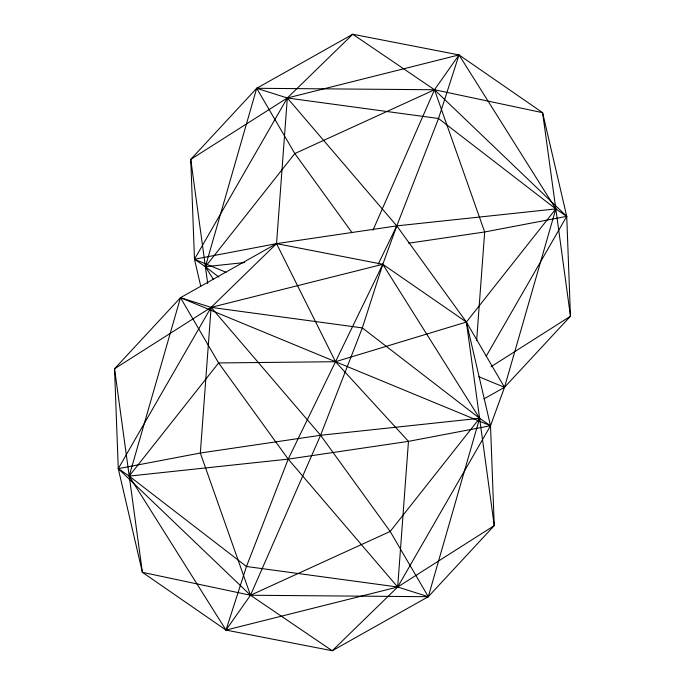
<?xml version="1.0" encoding="UTF-8"?>
<svg xmlns="http://www.w3.org/2000/svg" width="685" height="685" viewBox="0 0 685 685"><rect width="100%" height="100%" fill="white"/><g stroke="black" fill="none" stroke-linecap="round" stroke-linejoin="round"><path stroke-width="1.03" d="M486.162 356.303L566.735 216.357L555.818 208.908L396.786 225.879L276.534 243.637L180.489 297.675L114.541 368.77L118.265 468.643L142.394 572.326L225.982 630.08L332.251 650.75L397.685 587.011L408.466 441.363L335.504 361.714L276.534 243.637L287.315 97.989L352.749 34.25L459.019 54.92L542.606 112.674L566.735 216.357L570.459 316.23L504.511 387.325L483.995 398.867M476.649 340.411L484.672 231.975L434.495 89.752L352.749 34.25L256.704 88.288L190.747 159.382L194.48 259.255L200.748 286.21M213.369 279.394L205.397 266.713L256.704 88.288L287.315 97.989L396.786 225.879L466.391 322.061L490.52 425.745L494.253 525.618L428.296 596.712L250.504 595.248L142.394 572.326L114.541 368.77L211.108 307.377L382.804 264.299L362.322 327.892L320.58 435.266L250.504 595.248L225.982 630.08L129.182 476.092L118.265 468.643L211.108 307.377L276.534 243.637L382.804 264.299L466.391 322.061L504.511 387.325L490.52 425.745L397.685 587.011L225.982 630.08L246.463 566.495L288.214 459.121L382.804 264.299L396.786 225.879L438.537 118.505L459.019 54.92L287.315 97.989L190.747 159.382L207.718 283.633M372.965 230.22L434.495 89.752L459.019 54.92L555.818 208.908L570.459 316.23L491.042 366.723M378.24 264.076L396.786 225.879M466.391 322.061L479.603 418.287L428.296 596.712L397.685 587.011L246.463 566.495L129.182 476.092L218.609 362.939L335.504 361.714L466.391 322.061L555.818 208.908L542.606 112.674L434.495 89.752L256.704 88.288L294.815 153.551L351.876 232.403M276.534 243.637L194.48 259.255L287.315 97.989L438.537 118.505L555.818 208.908L504.511 387.325L478.841 376.716M490.52 425.745L408.466 441.363L288.214 459.121L129.182 476.092L180.489 297.675L211.108 307.377L362.322 327.892L479.603 418.287L490.52 425.745L180.489 297.675L218.609 362.939L288.214 459.121L397.685 587.011L494.253 525.618L479.603 418.287L382.804 264.299M408.722 243.192L484.672 231.975L566.735 216.357L434.495 89.752L294.815 153.551L205.397 266.713L194.48 259.255L226.076 272.305M244.622 262.526L205.397 266.713L218.9 277.117M211.108 307.377L200.328 453.025L250.504 595.248L332.251 650.75L428.296 596.712L390.185 531.449L320.58 435.266L211.108 307.377M479.603 418.287L390.185 531.449L250.504 595.248L118.265 468.643L200.328 453.025L320.58 435.266L479.603 418.287"/></g></svg>
